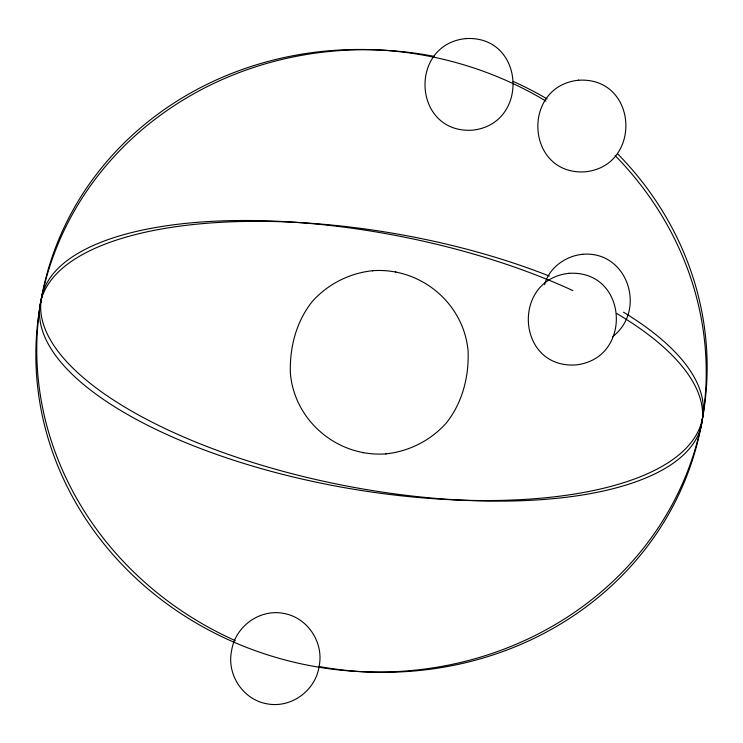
<?xml version="1.0" encoding="UTF-8"?>
<svg xmlns="http://www.w3.org/2000/svg" width="743" height="743" viewBox="0 0 743 743"><rect width="100%" height="100%" fill="white"/><g stroke="black" fill="none" stroke-linecap="round" stroke-linejoin="round"><path stroke-width="1.11" d="M319.081 666.517C324.152 642.751 307.751 617.517 283.64 613.402C259.548 608.721 235.169 626.553 231.593 650.701C226.522 674.468 242.924 699.702 267.034 703.816C291.126 708.497 315.506 690.674 319.081 666.517A336.04 310.007 13.2 0 0 667.428 516.209A336.04 310.007 13.2 0 0 615.158 155.631M544.535 284.653C549.123 267.833 565.367 256.001 582.401 254.329L582.661 254.338M612.52 336.718C647.209 310.398 627.631 250.122 582.401 254.329M465.536 38.608C407.991 44.747 412.987 134 472.483 130.174C530.028 124.035 525.041 34.772 465.536 38.608L465.796 38.617M578.388 80.244C520.843 86.383 525.83 175.645 585.335 171.809C642.881 165.67 637.893 76.408 578.388 80.244L578.648 80.253M372.308 270.731C349.247 273.266 327.923 284.105 312.385 301.352C296.104 321.747 289.426 347.826 290.411 373.636C294.767 421.69 338.316 457.521 386.193 453.852C409.263 451.317 430.587 440.478 446.125 423.222C462.406 402.827 469.084 376.757 468.09 350.947C463.734 302.884 420.194 267.053 372.308 270.731L372.819 270.749M568.859 273.35C511.314 279.489 516.301 368.751 575.806 364.915C633.352 358.776 628.355 269.523 568.859 273.35L569.11 273.368M395.332 271.854L395.861 271.882M362.649 452.701L363.178 452.719M385.691 453.834L386.193 453.852M623.516 312.227A336.04 129.477 9.7 0 1 464.496 500.243A336.04 129.477 9.7 0 1 42.853 294.72A336.04 129.477 9.7 0 1 549.3 276.052M617.962 154.163A336.04 310.76 7.2 0 1 512.949 645.602A336.04 310.76 7.2 0 1 38.422 393.27A336.04 310.76 7.2 0 1 434.014 56.347M513.097 81.377A336.04 310.76 7.2 0 1 547.108 98.93M616.671 313.462A336.04 127.657 10.8 0 1 460.79 500.123A336.04 127.657 10.8 0 1 46.484 283.817A336.04 127.657 10.8 0 1 572.844 290.578M235.299 640.633A336.04 310.007 13.2 0 1 75.154 206.285A336.04 310.007 13.2 0 1 545.947 101.094"/></g></svg>
